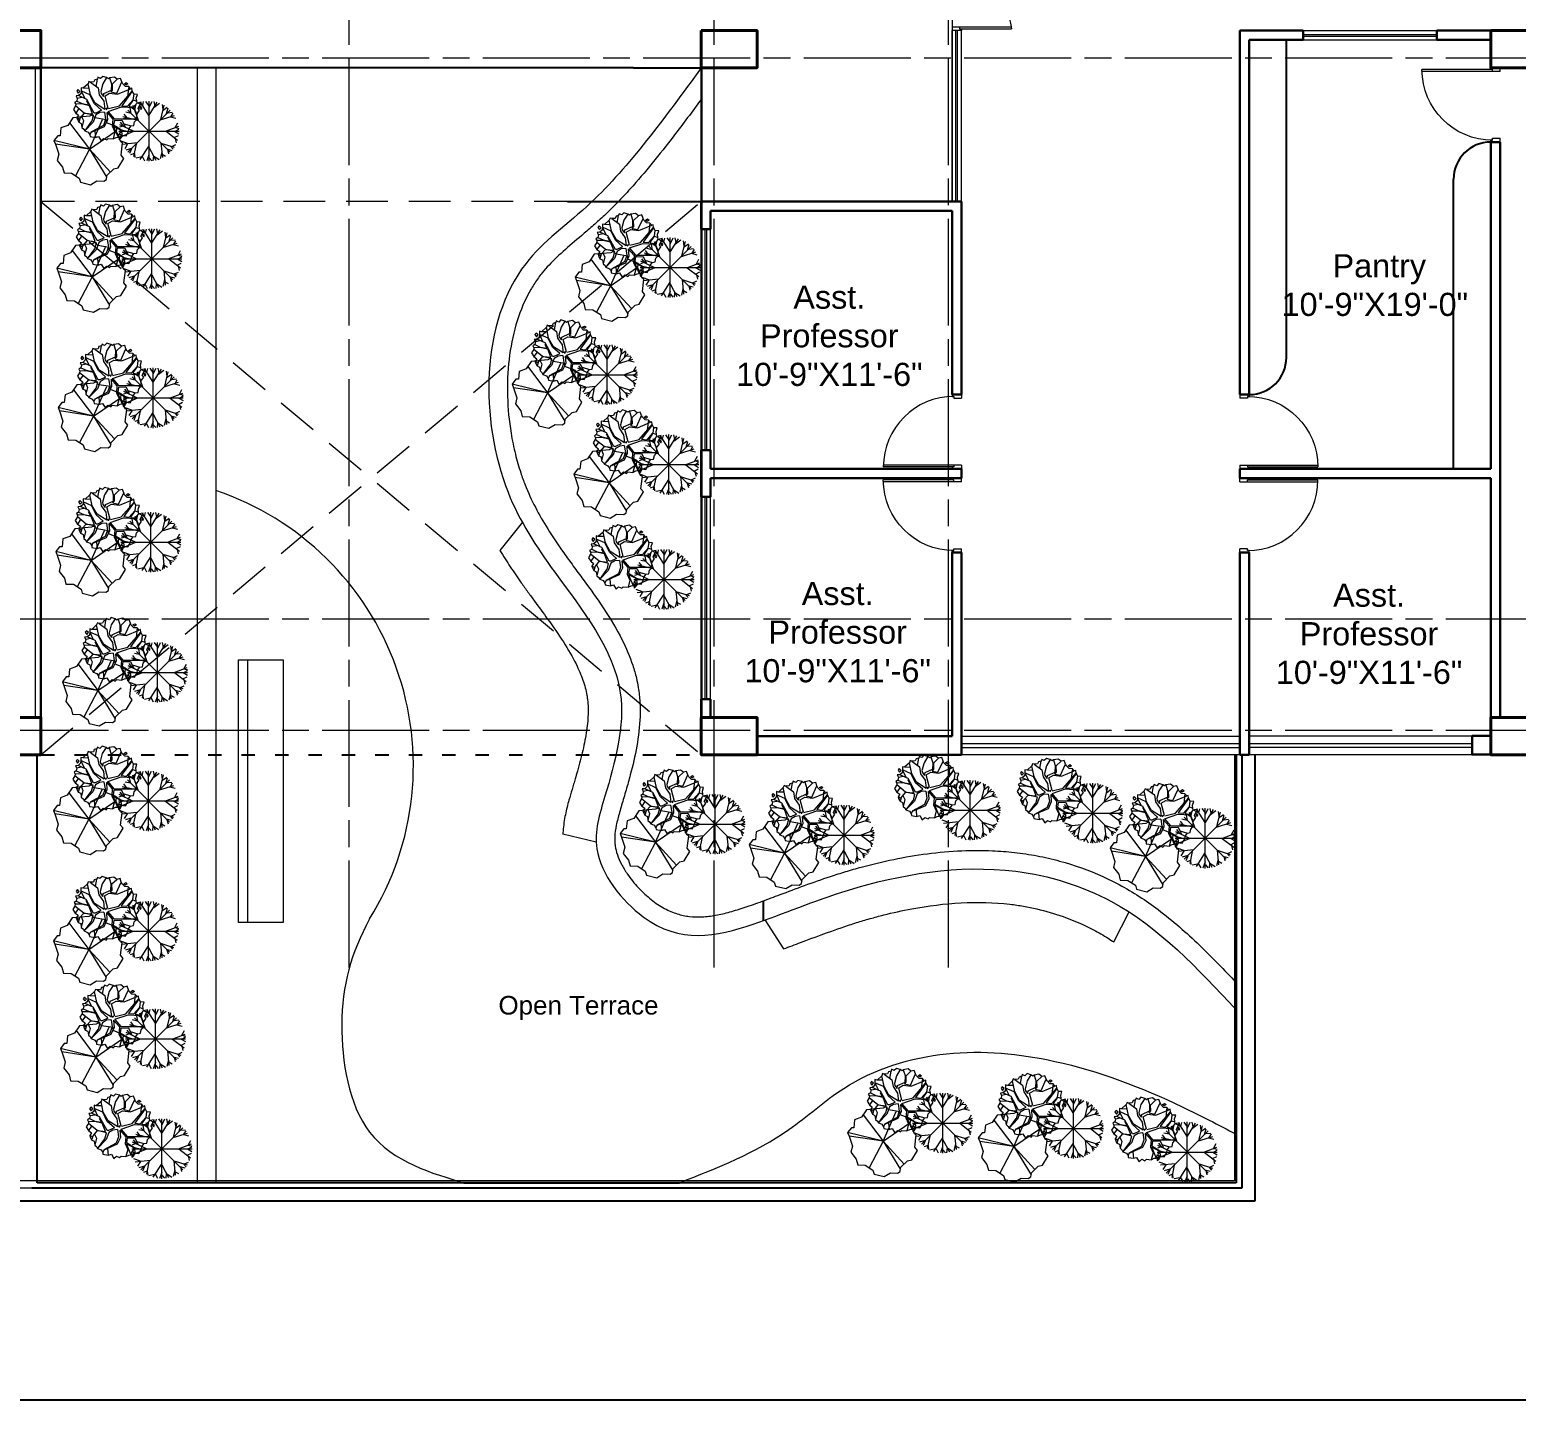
# Model space of a CAD drawing. Header units: inches. Extents: x -12 to 20935469, y -1604 to 24729220.
# Drawn here: x 20832774 to 20833575, y 24716552 to 24717290 of the extents above; entities that cross this region are included whole.
import ezdxf

# ---------------------------------------------------------------- set-up
doc = ezdxf.new("R2010")
doc.units = ezdxf.units.IN
doc.header["$LTSCALE"] = 0.03
doc.header["$MEASUREMENT"] = 0
for name, pattern in [('ACAD_ISO03W100', [30, 12, -18]), ('ACAD_ISO08W100', [36, 24, -3, 6, -3]), ('DASHED2', [0.375, 0.25, -0.125])]:
    doc.linetypes.add(name, pattern=pattern)
for name, color, linetype, lineweight in [('column', 1, 'Continuous', 40), ('Door', 7, 'Continuous', 18), ('Dot', 253, 'Continuous', 0), ('Grid Line', 252, 'Continuous', 18), ('Hatch', 253, 'Continuous', 15), ('hatch-1', 253, 'Continuous', 5), ('ILLUSTR-TREE', 74, 'Continuous', 0), ('Main Wall', 7, 'Continuous', 30), ('wind.', 150, 'Continuous', 20)]:
    doc.layers.add(name, color=color, linetype=linetype, lineweight=lineweight)
doc.layers.add('FUR', color=251, linetype='Continuous')
doc.layers.add('TEXT', color=7, linetype='Continuous')
doc.styles.add('2', font='swisscl.ttf')
doc.styles.add('ATTR', font='romans.shx', dxfattribs={"width": 0.8, "height": 0.7})

# ---------------------------------------------------------------- blocks, each defined once
blk = doc.blocks.new('fff')
at = {"layer": 'Grid Line', "color": 252, "linetype": 'ACAD_ISO08W100', "lineweight": 9, "ltscale": 80, "true_color": 0x939598}
for p, q in [((20831844.25, 24723521.1), (20831844.25, 24724698.78)), ((20832040.78, 24723521.1), (20832040.78, 24724698.78)), ((20832166.78, 24723521.11), (20832166.78, 24724698.79)), ((20833096.95, 24724010.75), (20830726.15, 24724010.75)), ((20833096.95, 24723708.72), (20830726.15, 24723708.72)), ((20833096.95, 24723648.75), (20830726.15, 24723648.75))]:
    blk.add_line(p, q, dxfattribs=at)
blk = doc.blocks.new('A$C36295410')
at = {"layer": 'Door'}
for p, q in [((1, 4), (1, 32)), ((2, 0), (2, 31.98)), ((58, 0), (58, 31.98)), ((59, 4), (59, 32)), ((1, 5), (0, 5)), ((2, 4), (1, 4)), ((58, 4), (59, 4)), ((59, 5), (60, 5)), ((2, 0), (0, 0)), ((58, 0), (60, 0))]:
    blk.add_line(p, q, dxfattribs=at)
for centre, start, end in [((-2.53, -0.34), 0.59063, 83.77826), ((62.53, -0.34), 96.22174, 179.40937)]:
    blk.add_arc(centre, 32.53, start, end, dxfattribs=at)
blk = doc.blocks.new('$D40')
at = {"layer": 'Door'}
for p, q in [((1, 4), (1, 42)), ((2, 0), (2, 41.99)), ((1, 5), (0, 5)), ((2, 0), (0, 0)), ((2, 4), (1, 4)), ((39, 4), (38, 4)), ((38, 4), (38, 0)), ((40, 0), (38, 0)), ((40, 5), (38.99, 5)), ((39, 5), (39, 4))]:
    blk.add_line(p, q, dxfattribs=at)
blk.add_arc((1, 4), 38, 0, 90, dxfattribs=at)
blk = doc.blocks.new('TREE_009')
at = {"layer": 'ILLUSTR-TREE'}
for p, q in [((-12174.2, 13910.3), (-12175.7, 13905.2)), ((-12166.7, 13906.7), (-12174.2, 13910.3)), ((-12160.5, 13912.9), (-12166.7, 13906.7)), ((-12149.3, 13909.5), (-12160.5, 13912.9)), ((-12149.3, 13909.5), (-12160.3, 13891.8)), ((-12144, 13905.9), (-12149.3, 13909.5)), ((-12140.5, 13908.8), (-12144, 13905.9)), ((-12126.8, 13911.1), (-12140.5, 13908.8)), ((-12140.5, 13908.8), (-12134.4, 13889)), ((-12118.3, 13904.7), (-12126.8, 13911.1)), ((-12108.9, 13906.7), (-12118.3, 13904.7)), ((-12105.2, 13896.8), (-12108.9, 13906.7)), ((-12232, 13875), (-12235.4, 13870.6)), ((-12235.4, 13870.6), (-12231.3, 13864.4)), ((-12226.5, 13869.7), (-12232, 13875)), ((-12231.3, 13864.4), (-12226.5, 13869.7)), ((-12223.7, 13862.7), (-12230.1, 13857.3)), ((-12222.4, 13870.7), (-12223.7, 13862.7)), ((-12222.4, 13880.3), (-12222.4, 13870.7)), ((-12216.4, 13879.1), (-12222.4, 13880.3)), ((-12197.7, 13860.1), (-12222.4, 13871.4)), ((-12222.4, 13870.7), (-12212.5, 13850.2)), ((-12202.6, 13891.8), (-12216.4, 13879.1)), ((-12199.9, 13878.4), (-12216.4, 13879.1)), ((-12200.4, 13897.9), (-12202.6, 13891.8)), ((-12196, 13860.1), (-12202.6, 13891.8)), ((-12195.5, 13896.1), (-12200.4, 13897.9)), ((-12185.9, 13897), (-12195.5, 13896.1)), ((-12195.5, 13896.1), (-12173.5, 13879.8)), ((-12183.2, 13903.2), (-12185.9, 13897)), ((-12175.7, 13905.2), (-12183.2, 13903.2)), ((-12179.5, 13884.1), (-12175.7, 13905.2)), ((-12173.5, 13879.8), (-12170.2, 13860.1)), ((-12160.3, 13891.8), (-12166.3, 13869.3)), ((-12166.3, 13869.3), (-12165.2, 13863.6)), ((-12165.2, 13863.6), (-12158.6, 13855.2)), ((-12158.6, 13855.2), (-12157.5, 13863.6)), ((-12157.5, 13863.6), (-12135.5, 13873.5)), ((-12153.7, 13856.6), (-12140.5, 13864.3)), ((-12140.5, 13864.3), (-12117.3, 13861.5)), ((-12132.7, 13872.8), (-12137.2, 13867.9)), ((-12136.6, 13867.9), (-12120.1, 13864.3)), ((-12135, 13873.5), (-12134.4, 13890.4)), ((-12133.3, 13891.1), (-12132.7, 13872.8)), ((-12132.1, 13891.3), (-12118.3, 13904.7)), ((-12120.1, 13864.3), (-12105.2, 13896.8)), ((-12117.3, 13861.5), (-12079.9, 13877)), ((-12112.4, 13827.6), (-12075, 13870.7)), ((-12102.7, 13891.7), (-12105.2, 13896.8)), ((-12075, 13870), (-12105.2, 13828.4)), ((-12095.1, 13883.8), (-12102.7, 13891.7)), ((-12097.9, 13891.8), (-12092.4, 13895.4)), ((-12093, 13888.3), (-12097.9, 13891.8)), ((-12085.4, 13883.4), (-12095.1, 13883.8)), ((-12088, 13891.8), (-12093, 13888.3)), ((-12092.4, 13895.4), (-12088, 13891.8)), ((-12085.4, 13883.4), (-12088.7, 13855.2)), ((-12079.9, 13877), (-12085.4, 13883.4)), ((-12075.9, 13878.5), (-12079.9, 13877)), ((-12075, 13870.7), (-12075.9, 13878.5)), ((-12070, 13861.5), (-12075, 13870.7)), ((-12238.9, 13827.6), (-12245.1, 13817.7)), ((-12235.6, 13841.8), (-12241.6, 13838)), ((-12241.6, 13838), (-12238.4, 13832.6)), ((-12238.4, 13832.6), (-12238.9, 13827.6)), ((-12213.6, 13807.2), (-12238.9, 13827.6)), ((-12221.3, 13833.3), (-12238.4, 13832.6)), ((-12229.6, 13819.9), (-12238.4, 13807.2)), ((-12230.1, 13857.3), (-12237.5, 13856.5)), ((-12237.5, 13856.5), (-12234, 13849.5)), ((-12234, 13849.5), (-12235.6, 13841.8)), ((-12235.6, 13841.8), (-12220.2, 13834.7)), ((-12220.8, 13852.3), (-12234, 13849.5)), ((-12206.5, 13846.7), (-12230.1, 13857.3)), ((-12198.8, 13828.4), (-12221.3, 13833.3)), ((-12220.2, 13834.7), (-12201.5, 13831.2)), ((-12185, 13807.2), (-12206.5, 13846.7)), ((-12202.1, 13833.3), (-12206.5, 13842.5)), ((-12201.5, 13831.2), (-12202.1, 13833.3)), ((-12190, 13805.1), (-12198.8, 13828.4)), ((-12184.5, 13834), (-12197.7, 13860.1)), ((-12182.3, 13835.4), (-12196, 13860.1)), ((-12164.1, 13815.7), (-12184.5, 13834)), ((-12154.2, 13817.8), (-12182.3, 13835.4)), ((-12170.2, 13860.1), (-12157, 13841.1)), ((-12157, 13841.1), (-12154.2, 13818.5)), ((-12144.3, 13820.6), (-12153.7, 13856.6)), ((-12150.4, 13819.9), (-12150.9, 13817.8)), ((-12147.6, 13820.6), (-12150.4, 13819.9)), ((-12148.7, 13818.5), (-12147.6, 13820.6)), ((-12144.3, 13811.4), (-12105.8, 13824.8)), ((-12143.8, 13819.9), (-12112.4, 13827.6)), ((-12105.8, 13824.8), (-12070.6, 13822.7)), ((-12105.2, 13828.4), (-12089.3, 13826.9)), ((-12089.3, 13826.9), (-12072.8, 13845.3)), ((-12072.8, 13845.3), (-12085.4, 13826.9)), ((-12085.4, 13826.2), (-12071.1, 13824.8)), ((-12072.2, 13845.3), (-12070, 13861.5)), ((-12072.2, 13845.3), (-12062.3, 13841.8)), ((-12071.1, 13824.8), (-12061.2, 13836.1)), ((-12070.6, 13822.7), (-12061.8, 13803)), ((-12060.1, 13860.9), (-12070, 13861.5)), ((-12063.5, 13850.3), (-12060.1, 13860.9)), ((-12062.3, 13841.8), (-12063.5, 13850.3)), ((-12061.2, 13836.1), (-12062.3, 13841.8)), ((-12049.1, 13838.8), (-12061.2, 13836.1)), ((-12058, 13820.3), (-12049.1, 13838.8)), ((-12053.9, 13815), (-12058, 13820.3)), ((-12051.8, 13826.5), (-12053.9, 13822.1)), ((-12053.9, 13822.1), (-12049.7, 13817.7)), ((-12047.7, 13822.1), (-12051.8, 13826.5)), ((-12049.7, 13817.7), (-12047.7, 13822.1)), ((-12245.1, 13817.7), (-12238.4, 13807.2)), ((-12238.4, 13807.2), (-12229.9, 13800.9)), ((-12229.9, 13800.9), (-12235.1, 13793.1)), ((-12227.4, 13788.9), (-12235.1, 13793.1)), ((-12235.1, 13793.1), (-12232.7, 13786.8)), ((-12232.7, 13786.8), (-12229.6, 13780.4)), ((-12225.7, 13793.1), (-12229.6, 13780.4)), ((-12229.6, 13780.4), (-12222.4, 13777.1)), ((-12213.6, 13807.2), (-12225.7, 13793.1)), ((-12222.4, 13777.1), (-12220.8, 13765.6)), ((-12221.3, 13797.3), (-12215.8, 13785.3)), ((-12215.8, 13785.3), (-12220.8, 13765.6)), ((-12186.7, 13800.8), (-12213.6, 13807.2)), ((-12213.1, 13807.2), (-12190, 13805.1)), ((-12212.5, 13755), (-12191.6, 13783.2)), ((-12187.8, 13781.1), (-12212.5, 13755.7)), ((-12191.1, 13783.2), (-12186.7, 13800.8)), ((-12180.1, 13801.6), (-12187.8, 13781.1)), ((-12180.6, 13807.2), (-12185, 13807.2)), ((-12164.1, 13815), (-12180.6, 13807.2)), ((-12168.5, 13808.6), (-12180.1, 13801.6)), ((-12155.3, 13810), (-12168.5, 13808.6)), ((-12152, 13789.6), (-12158.6, 13771.2)), ((-12146.5, 13787.4), (-12155.9, 13767.7)), ((-12155.3, 13810), (-12152, 13789.6)), ((-12150.9, 13817.8), (-12148.7, 13818.5)), ((-12148.2, 13809.3), (-12131.1, 13789.6)), ((-12148.2, 13808.6), (-12146.5, 13787.4)), ((-12144.3, 13810.7), (-12127.2, 13790.3)), ((-12131.1, 13789.6), (-12132.7, 13769.8)), ((-12126.7, 13786), (-12128.9, 13772.6)), ((-12127.2, 13790.3), (-12064.5, 13790.3)), ((-12126.7, 13786), (-12105.2, 13786.7)), ((-12105.2, 13786.7), (-12095.9, 13768.4)), ((-12070.4, 13771), (-12068.3, 13781.5)), ((-12068.3, 13781.5), (-12063.5, 13786.8)), ((-12064.5, 13790.3), (-12061.4, 13796.5)), ((-12063.5, 13786.8), (-12064.5, 13790.3)), ((-12061.8, 13803), (-12053.9, 13815)), ((-12061.4, 13796.5), (-12061.8, 13803)), ((-12220.8, 13765.6), (-12214.8, 13760.4)), ((-12214.8, 13760.4), (-12212.5, 13755.7)), ((-12212.5, 13755.7), (-12202.4, 13751.6)), ((-12202.4, 13751.6), (-12197.7, 13744.4)), ((-12194.9, 13750.8), (-12197.7, 13744.4)), ((-12197.7, 13744.4), (-12196.9, 13739.2)), ((-12196.9, 13739.2), (-12181.7, 13736.7)), ((-12158.6, 13771.2), (-12194.9, 13751.5)), ((-12155.9, 13767.7), (-12194.9, 13750.8)), ((-12183.4, 13755), (-12181.7, 13736.7)), ((-12181.7, 13736.7), (-12172.8, 13739.2)), ((-12172.8, 13739.2), (-12165.3, 13726.9)), ((-12165.3, 13726.9), (-12157.7, 13733.9)), ((-12157.7, 13733.9), (-12148.8, 13729.5)), ((-12148.8, 13729.5), (-12144.6, 13733.9)), ((-12144.6, 13733.9), (-12130.5, 13732.4)), ((-12132.7, 13769.8), (-12125, 13752.9)), ((-12125, 13752.9), (-12130.5, 13732.4)), ((-12130.5, 13732.4), (-12122, 13736.6)), ((-12130, 13769.8), (-12116.2, 13737.4)), ((-12129.4, 13769.1), (-12106.3, 13757.1)), ((-12128.9, 13772.6), (-12106.3, 13758.5)), ((-12122, 13736.6), (-12116.2, 13737.4)), ((-12116.2, 13737.4), (-12112.3, 13748)), ((-12108.3, 13740.7), (-12113.8, 13737.2)), ((-12113.8, 13737.2), (-12113.2, 13730.1)), ((-12113.2, 13730.1), (-12107.7, 13734.4)), ((-12112.3, 13748), (-12105.2, 13742.3)), ((-12107.7, 13734.4), (-12108.3, 13740.7)), ((-12106.3, 13758.5), (-12086, 13753.6)), ((-12106.3, 13757.1), (-12105.2, 13742.3)), ((-12105.2, 13742.3), (-12093.1, 13741)), ((-12099.7, 13776.2), (-12078.3, 13769.8)), ((-12093.1, 13741), (-12086, 13753.6)), ((-12086, 13753.6), (-12084.8, 13761.3)), ((-12084.8, 13761.3), (-12078.3, 13769.8)), ((-12078.3, 13769.8), (-12070.4, 13771))]:
    blk.add_line(p, q, dxfattribs=at)
at = {"layer": 'ILLUSTR-TREE', "style": 'ATTR', "width": 0.8, "flags": 9}
blk.add_attdef('ESTCODE', (-12147.6, 13820.6), '', height=1.05, dxfattribs=at)
blk = doc.blocks.new('TREE_018')
at = {"layer": 'ILLUSTR-TREE'}
for p, q in [((-11053.7, 14115.6), (-11060.6, 14112.1)), ((-11046.1, 14107.7), (-11053.7, 14115.6)), ((-11138.3, 14080.3), (-11140.4, 14059.2)), ((-11119.7, 14087.4), (-11138.3, 14080.3)), ((-11106, 14107.7), (-11119.7, 14087.4)), ((-11115.1, 14094.2), (-11061.1, 14022.2)), ((-11060.6, 14112.1), (-11106, 14107.7)), ((-11061.1, 14022.2), (-11025.1, 14103.2)), ((-11061.1, 14022.2), (-10987.7, 14072.4)), ((-11014.5, 14102.4), (-11046.1, 14107.7)), ((-11014.5, 14094.4), (-11014.5, 14102.4)), ((-10985.6, 14083), (-11014.5, 14094.4)), ((-10987, 14070.6), (-10985.6, 14083)), ((-11147.2, 14059.2), (-11157.5, 14046)), ((-11061.1, 14022.2), (-11157.5, 14046)), ((-11157.5, 14046), (-11153.4, 14036.3)), ((-11061.1, 14022.2), (-11153.4, 14036.3)), ((-11153.4, 14036.3), (-11144.5, 14008.9)), ((-11140.4, 14059.2), (-11147.2, 14059.2)), ((-10975.3, 14042.4), (-10987, 14070.6)), ((-10970.5, 14039.8), (-10975.3, 14042.4)), ((-10974.6, 14006.3), (-10970.5, 14039.8)), ((-11144.5, 14008.9), (-11148.6, 13992.2)), ((-11148.6, 13992.2), (-11134.2, 13973.7)), ((-11061.1, 14022.2), (-11099.1, 13950.3)), ((-11061.1, 14022.2), (-11003.8, 13960)), ((-11061.1, 14022.2), (-11013.8, 13945.4)), ((-10982.9, 13971.9), (-10967.7, 13997.5)), ((-10967.7, 13997.5), (-10974.6, 14006.3)), ((-11134.2, 13973.7), (-11130, 13957.8)), ((-11130, 13957.8), (-11109.4, 13956.9)), ((-11109.4, 13956.9), (-11088.8, 13943.7)), ((-11014.5, 13940.2), (-11013.1, 13950.7)), ((-11013.1, 13950.7), (-10994.6, 13969.2)), ((-10994.6, 13969.2), (-10982.9, 13971.9)), ((-11088.8, 13943.7), (-11085.3, 13933.1)), ((-11085.3, 13933.1), (-11057.8, 13926)), ((-11057.8, 13926), (-11040.6, 13936.6)), ((-11040.6, 13936.6), (-11021.4, 13935.7)), ((-11021.4, 13935.7), (-11014.5, 13940.2))]:
    blk.add_line(p, q, dxfattribs=at)
at = {"layer": 'ILLUSTR-TREE', "style": 'ATTR', "width": 0.8, "flags": 9}
blk.add_attdef('ESTCODE', (-11061.1, 14022.2), '', height=1.05, dxfattribs=at)
blk = doc.blocks.new('TREE_007')
at = {"layer": 'ILLUSTR-TREE'}
for p, q in [((-12481.3, 14091.7), (-12477.4, 14109.3)), ((-12456, 14102.3), (-12471.4, 14111.4)), ((-12438.9, 14074.7), (-12463.7, 14114.2)), ((-12457.6, 14104.4), (-12454.9, 14116.4)), ((-12438.3, 14103.7), (-12447.7, 14117.1)), ((-12438.6, 13937.8), (-12438.6, 14117.8)), ((-12438.3, 14100.1), (-12429.5, 14117.1)), ((-12438.3, 14075.5), (-12414.1, 14114.2)), ((-12420.7, 14103), (-12423.5, 14117.1)), ((-12422.9, 14099.4), (-12407, 14111.4)), ((-12396.5, 14092.4), (-12398.7, 14107.9)), ((-12504.9, 14067.7), (-12521.4, 14062.8)), ((-12470.8, 14059.9), (-12517, 14070.5)), ((-12503.3, 14067), (-12512.6, 14079)), ((-12492.3, 14081.1), (-12508.2, 14084.6)), ((-12375.6, 14090.8), (-12501.6, 13964.8)), ((-12501.6, 14090.8), (-12375.6, 13964.8)), ((-12491.7, 14081.1), (-12495, 14097.3)), ((-12480.7, 14091), (-12492.8, 14099.4)), ((-12469.7, 14059.9), (-12485.7, 14105.1)), ((-12405.3, 14061.3), (-12362.4, 14074.7)), ((-12403.7, 14062.8), (-12393.2, 14105.8)), ((-12396.5, 14090.3), (-12383.9, 14099.4)), ((-12386.6, 14080.4), (-12381.7, 14097.3)), ((-12382.8, 14083.2), (-12369, 14084.6)), ((-12374.5, 14070.5), (-12358.6, 14066.3)), ((-12372.9, 14071.2), (-12366.3, 14081.8)), ((-12528.6, 14027.8), (-12348.6, 14027.8)), ((-12516.5, 14027.5), (-12528, 14021.1)), ((-12516.5, 14043), (-12527.5, 14039.5)), ((-12518.1, 14026.8), (-12527.5, 14033.8)), ((-12485.1, 14026.8), (-12526.9, 14009.2)), ((-12485.1, 14027.5), (-12526.4, 14047.2)), ((-12513.7, 14041.6), (-12523.6, 14054.3)), ((-12389.4, 14027.5), (-12349.8, 14042.3)), ((-12387.7, 14027.5), (-12353.1, 14000.7)), ((-12361.9, 14027.5), (-12349.2, 14019.7)), ((-12360.2, 14038.8), (-12352.5, 14052.9)), ((-12360.2, 14027.5), (-12349.2, 14033.8)), ((-12358.6, 14038.8), (-12349.2, 14036)), ((-12515.9, 14014.1), (-12526.9, 14017.6)), ((-12520.3, 14012), (-12525.3, 14005.6)), ((-12502.7, 13990.8), (-12522.5, 13997.9)), ((-12473.6, 13992.9), (-12518.7, 13988)), ((-12502.7, 13989.4), (-12511.5, 13975.3)), ((-12491.2, 13976), (-12507.7, 13971.1)), ((-12491.2, 13974.6), (-12496.7, 13960.5)), ((-12477.4, 13988.7), (-12485.1, 13952)), ((-12439.4, 13983.8), (-12465.9, 13942.9)), ((-12438.9, 13979.5), (-12418.5, 13941.4)), ((-12403.1, 13992.2), (-12363.5, 13979.5)), ((-12403.1, 13992.2), (-12398.7, 13948.5)), ((-12385.5, 13974.6), (-12370.1, 13970.4)), ((-12374, 13983.1), (-12366.3, 13973.9)), ((-12370.7, 13982.3), (-12358.6, 13988)), ((-12363, 14008.4), (-12350.3, 14014.8)), ((-12360.2, 14006.3), (-12356.9, 13992.9)), ((-12482.9, 13961.2), (-12493.9, 13957)), ((-12482.4, 13961.2), (-12481.3, 13949.2)), ((-12460.4, 13950.6), (-12477.4, 13947.1)), ((-12459.3, 13952.7), (-12452.1, 13939.3)), ((-12438.9, 13957), (-12445.5, 13938.6)), ((-12438.3, 13947.8), (-12430.6, 13939.3)), ((-12425.7, 13953.4), (-12426.8, 13939.3)), ((-12424.6, 13953.4), (-12408.6, 13942.9)), ((-12400.4, 13964), (-12405.3, 13945)), ((-12399.3, 13959.1), (-12389.4, 13953.4)), ((-12383.3, 13972.5), (-12380, 13959.8))]:
    blk.add_line(p, q, dxfattribs=at)
at = {"layer": 'ILLUSTR-TREE', "style": 'ATTR', "width": 0.8, "flags": 9}
blk.add_attdef('ESTCODE', (-12438.6, 14027.8), '', height=1.05, dxfattribs=at)

msp = doc.modelspace()

# ---------------------------------------------------------------- linework, layer by layer
for p, q in [((20833450.89, 24717113.69), (20833450.89, 24717284.69)), ((20832918.02, 24717269.69), (20832780.39, 24717269.69)), ((20832918.02, 24717269.69), (20832780.39, 24717269.69)), ((20832780.39, 24717269.69), (20832780.39, 24717033.86)), ((20832780.39, 24716899.69), (20832780.39, 24717269.69)), ((20833099.32, 24717269.71), (20832918.02, 24717269.71)), ((20833099.32, 24717269.71), (20833135.92, 24717269.73)), ((20833560.89, 24717229.69), (20833560.89, 24717229.69)), ((20833540.89, 24717053.69), (20833540.89, 24717209.69)), ((20833063.92, 24717197.69), (20833135.89, 24717197.69)), ((20833135.89, 24717182.69), (20833140.92, 24717182.69)), ((20833430.89, 24717093.69), (20833430.89, 24717093.69)), ((20833135.89, 24716929.69), (20833140.92, 24716929.69)), ((20833135.89, 24716919.69), (20833140.92, 24716919.69)), ((20832778.39, 24716669.22), (20832778.39, 24716899.69)), ((20833423.86, 24716899.69), (20833423.86, 24716669.22)), ((20833426.86, 24716899.69), (20833426.86, 24716666.22)), ((20833433.86, 24716899.69), (20833433.86, 24716659.22)), ((20833433.86, 24716899.69), (20833433.86, 24716659.22)), ((20833169.45, 24716810.46), (20833169.45, 24716821.09)), ((20833426.86, 24716666.22), (20832775.39, 24716666.22)), ((20833423.86, 24716669.22), (20832778.39, 24716669.22)), ((20833008.13, 24716669.22), (20833124.12, 24716669.22)), ((20833433.86, 24716659.22), (20832750.39, 24716659.22)), ((20833433.86, 24716659.22), (20832750.39, 24716659.22))]:
    msp.add_line(p, q)
at = {"lineweight": 9}
for p, q in [((20832864.48, 24717269.69), (20832864.48, 24716669.22)), ((20832874.48, 24717269.69), (20832874.48, 24716669.22)), ((20833039.61, 24717024.96), (20833027.5, 24717009.73)), ((20832891.7, 24716809.3), (20832891.7, 24716950.92)), ((20833079.29, 24716852.67), (20833061.33, 24716856.87)), ((20833357.99, 24716798.89), (20833366.2, 24716815.03)), ((20833170.13, 24716810.74), (20833180.17, 24716795.19))]:
    msp.add_line(p, q, dxfattribs=at)
at = {"linetype": 'ACAD_ISO03W100', "ltscale": 20}
msp.add_line((20832780.39, 24716899.69), (20833135.89, 24716899.69), dxfattribs=at)
at = {"lineweight": 9}
msp.add_lwpolyline([(20832886.7, 24716950.92), (20832910.7, 24716950.92), (20832910.7, 24716809.3), (20832886.7, 24716809.3)], close=True, dxfattribs=at)
for centre, start, end in [((20833560.89, 24717209.69), 90, 180), ((20833430.89, 24717113.69), 270, 0)]:
    msp.add_arc(centre, 20, start, end)
msp.add_arc((20832824.43, 24716893.84), 156.45, 328.1554, 71.33964, dxfattribs=at)
for points, knots in [([(20833135.89, 24717269.69), (20833116.32, 24717242.93), (20833084.26, 24717199.09), (20833017.58, 24717153.76), (20833016.03, 24717058.78), (20833060.25, 24716991.78), (20833101.96, 24716940.64), (20833086.66, 24716885.54), (20833073.92, 24716844.71), (20833113.98, 24716795.32), (20833158.88, 24716804.95), (20833221.04, 24716831.53), (20833293.24, 24716844.06), (20833370.07, 24716820.11), (20833403.23, 24716784.51), (20833423.86, 24716762.37)], [0, 0, 0, 0, 75.891033, 124.319994, 247.72063, 297.545911, 371.518985, 427.850137, 457.287964, 500.98856, 579.149679, 641.264129, 732.991685, 786.998884, 875.950909, 875.950909, 875.950909, 875.950909]), ([(20833135.92, 24717252.82), (20833131, 24717246.13), (20833126.06, 24717239.48), (20833113.38, 24717222.97), (20833105.6, 24717213.34), (20833095.33, 24717201.94), (20833092.99, 24717199.43), (20833088.59, 24717194.91), (20833086.54, 24717192.87), (20833083.49, 24717189.96), (20833082.51, 24717189.04), (20833080.55, 24717187.25), (20833079.57, 24717186.37), (20833076.66, 24717183.79), (20833074.75, 24717182.14), (20833069.31, 24717177.49), (20833065.89, 24717174.63), (20833059.53, 24717169.02), (20833056.59, 24717166.27), (20833052.64, 24717162.08), (20833051.41, 24717160.69), (20833049.53, 24717158.38), (20833048.84, 24717157.49), (20833047.5, 24717155.66), (20833046.85, 24717154.72), (20833044.96, 24717151.83), (20833043.78, 24717149.81), (20833040.01, 24717142.64), (20833037.82, 24717137.09), (20833034.39, 24717125.28), (20833033.16, 24717119.03), (20833031.65, 24717106.14), (20833031.37, 24717099.51), (20833031.74, 24717086.19), (20833032.39, 24717079.5), (20833034.1, 24717069.09), (20833034.88, 24717065.28), (20833036.65, 24717058.14), (20833037.62, 24717054.79), (20833039.42, 24717049.35), (20833040.2, 24717047.21), (20833042.66, 24717040.93), (20833044.52, 24717036.91), (20833048.6, 24717029.03), (20833050.82, 24717025.17), (20833055.89, 24717017.06), (20833058.77, 24717012.81), (20833063.48, 24717006.15), (20833065.19, 24717003.77), (20833068.71, 24716998.96), (20833070.51, 24716996.53), (20833076.04, 24716988.98), (20833079.81, 24716983.75), (20833086.97, 24716972.94), (20833090.36, 24716967.35), (20833095.5, 24716957.11), (20833097.44, 24716952.58), (20833099.75, 24716945.61), (20833100.42, 24716943.3), (20833101.37, 24716939.27), (20833101.71, 24716937.58), (20833102.2, 24716934.57), (20833102.37, 24716933.27), (20833102.65, 24716930.67), (20833102.76, 24716929.37), (20833102.98, 24716925.48), (20833103, 24716922.9), (20833102.72, 24716914.94), (20833102.08, 24716909.61), (20833100.22, 24716899.11), (20833099.02, 24716893.95), (20833096.95, 24716886.12), (20833096.18, 24716883.38), (20833095, 24716879.31), (20833094.6, 24716877.95), (20833093.79, 24716875.23), (20833093.39, 24716873.88), (20833092.6, 24716871.24), (20833092.22, 24716869.95), (20833091.17, 24716866.26), (20833090.57, 24716863.94), (20833089.68, 24716859.57), (20833089.4, 24716857.52), (20833089.25, 24716854.69), (20833089.25, 24716853.82), (20833089.33, 24716852.15), (20833089.4, 24716851.35), (20833089.74, 24716849.07), (20833090.13, 24716847.49), (20833091.27, 24716844.2), (20833092, 24716842.5), (20833093.78, 24716839.07), (20833094.82, 24716837.34), (20833097.77, 24716833.01), (20833099.85, 24716830.44), (20833104.29, 24716825.72), (20833106.64, 24716823.56), (20833110.18, 24716820.74), (20833111.39, 24716819.86), (20833113.76, 24716818.28), (20833114.93, 24716817.58), (20833118.4, 24716815.69), (20833120.65, 24716814.74), (20833125.11, 24716813.34), (20833127.31, 24716812.88), (20833131.78, 24716812.37), (20833134.05, 24716812.31), (20833138.72, 24716812.54), (20833141.13, 24716812.84), (20833146.09, 24716813.74), (20833148.66, 24716814.34), (20833153.93, 24716815.8), (20833156.64, 24716816.64), (20833160.95, 24716818.08), (20833162.48, 24716818.6), (20833165.57, 24716819.69), (20833167.13, 24716820.24), (20833171.86, 24716821.96), (20833175.07, 24716823.16), (20833186.89, 24716827.6), (20833195.9, 24716831.02), (20833208.19, 24716835.09), (20833210.9, 24716835.95), (20833216.4, 24716837.62), (20833219.2, 24716838.43), (20833227.7, 24716840.74), (20833233.52, 24716842.15), (20833251.33, 24716845.8), (20833263.67, 24716847.48), (20833281.65, 24716848.26), (20833287.15, 24716848.27), (20833296.58, 24716847.86), (20833300.51, 24716847.56), (20833308.54, 24716846.66), (20833312.63, 24716846.04), (20833320.76, 24716844.49), (20833324.79, 24716843.56), (20833336.74, 24716840.31), (20833344.52, 24716837.53), (20833355.02, 24716832.78), (20833358, 24716831.32), (20833364.61, 24716827.78), (20833368.2, 24716825.65), (20833375.16, 24716821.15), (20833378.54, 24716818.78), (20833389.71, 24716810.38), (20833397.08, 24716803.9), (20833410.94, 24716790.61), (20833417.46, 24716783.82), (20833423.86, 24716777.02)], [10.368727, 10.368727, 10.368727, 10.368727, 29.358269, 29.358269, 58.716538, 58.716538, 67.310175, 67.310175, 74.734432, 74.734432, 78.265395, 78.265395, 81.796359, 81.796359, 88.858286, 88.858286, 102.308176, 102.308176, 115.758067, 115.758067, 122.383944, 122.383944, 126.480238, 126.480238, 130.576532, 130.576532, 138.769119, 138.769119, 158.54932, 158.54932, 178.32952, 178.32952, 198.109721, 198.109721, 217.889922, 217.889922, 229.530459, 229.530459, 240.194525, 240.194525, 247.339527, 247.339527, 261.629533, 261.629533, 275.919538, 275.919538, 291.909953, 291.909953, 300.681127, 300.681127, 309.452301, 309.452301, 327.512812, 327.512812, 345.573323, 345.573323, 359.101386, 359.101386, 365.632441, 365.632441, 370.283663, 370.283663, 373.785157, 373.785157, 377.28665, 377.28665, 384.289638, 384.289638, 398.944414, 398.944414, 413.59919, 413.59919, 421.628616, 421.628616, 425.715041, 425.715041, 429.834715, 429.834715, 433.954388, 433.954388, 441.954237, 441.954237, 449.954086, 449.954086, 453.703009, 453.703009, 457.275724, 457.275724, 464.057045, 464.057045, 470.838367, 470.838367, 477.619688, 477.619688, 488.14085, 488.14085, 498.662012, 498.662012, 504.233316, 504.233316, 509.80462, 509.80462, 521.092662, 521.092662, 532.380703, 532.380703, 543.668745, 543.668745, 554.956786, 554.956786, 566.244827, 566.244827, 577.532869, 577.532869, 583.663299, 583.663299, 589.793729, 589.793729, 602.05459, 602.05459, 634.040824, 634.040824, 642.873949, 642.873949, 651.707073, 651.707073, 669.373322, 669.373322, 704.70582, 704.70582, 720.137626, 720.137626, 731.120155, 731.120155, 742.625512, 742.625512, 754.130868, 754.130868, 777.141581, 777.141581, 786.43109, 786.43109, 798.221524, 798.221524, 810.011958, 810.011958, 838.230583, 838.230583, 865.488921, 865.488921, 865.488921, 865.488921]), ([(20833027.5, 24717009.73), (20833029.3, 24717006.73), (20833031.16, 24717003.8), (20833035, 24716998), (20833036.97, 24716995.14), (20833040.15, 24716990.65), (20833041.34, 24716988.99), (20833043.73, 24716985.69), (20833044.93, 24716984.05), (20833048.5, 24716979.18), (20833050.86, 24716975.98), (20833056.16, 24716968.62), (20833059.04, 24716964.5), (20833064.22, 24716956.41), (20833066.53, 24716952.44), (20833069.91, 24716945.65), (20833071.14, 24716942.77), (20833073.09, 24716937.17), (20833073.82, 24716934.45), (20833074.41, 24716931.05), (20833074.51, 24716930.33), (20833074.7, 24716928.84), (20833074.77, 24716928.08), (20833074.94, 24716925.77), (20833074.98, 24716924.17), (20833074.91, 24716919.44), (20833074.63, 24716916.17), (20833073.65, 24716909.32), (20833072.96, 24716905.76), (20833071.26, 24716898.42), (20833070.26, 24716894.65), (20833068.79, 24716889.46), (20833068.4, 24716888.1), (20833067.72, 24716885.8), (20833067.45, 24716884.87), (20833066.88, 24716882.98), (20833066.6, 24716882.02), (20833065.75, 24716879.19), (20833065.18, 24716877.27), (20833063.93, 24716872.78), (20833063.26, 24716870.18), (20833062.14, 24716864.66), (20833061.68, 24716861.74), (20833061.39, 24716858.06), (20833061.36, 24716857.47), (20833061.33, 24716856.87)], [272.437846, 272.437846, 272.437846, 272.437846, 282.117893, 282.117893, 291.939706, 291.939706, 297.748218, 297.748218, 303.556731, 303.556731, 315.173756, 315.173756, 330.601296, 330.601296, 346.028835, 346.028835, 357.828073, 357.828073, 369.62731, 369.62731, 372.889372, 372.889372, 376.151434, 376.151434, 382.675557, 382.675557, 394.838185, 394.838185, 407.000812, 407.000812, 419.163439, 419.163439, 423.464634, 423.464634, 426.379797, 426.379797, 429.370481, 429.370481, 434.986782, 434.986782, 441.866899, 441.866899, 448.747016, 448.747016, 450.044709, 450.044709, 450.044709, 450.044709]), ([(20833180.17, 24716795.19), (20833183.23, 24716796.32), (20833186.29, 24716797.46), (20833196.74, 24716801.39), (20833204.15, 24716804.18), (20833214.31, 24716807.63), (20833216.9, 24716808.48), (20833221.89, 24716810.04), (20833224.29, 24716810.76), (20833229.15, 24716812.13), (20833231.61, 24716812.79), (20833239.04, 24716814.67), (20833244.09, 24716815.79), (20833257.97, 24716818.37), (20833266.9, 24716819.51), (20833284.66, 24716820.43), (20833293.49, 24716820.22), (20833304.52, 24716818.92), (20833306.95, 24716818.56), (20833311.79, 24716817.72), (20833314.19, 24716817.23), (20833321.36, 24716815.57), (20833326.06, 24716814.2), (20833334.3, 24716811.29), (20833337.88, 24716809.83), (20833343.3, 24716807.33), (20833345.21, 24716806.39), (20833348.42, 24716804.7), (20833349.73, 24716803.97), (20833352.34, 24716802.46), (20833353.63, 24716801.68), (20833355.95, 24716800.23), (20833356.97, 24716799.57), (20833357.99, 24716798.89)], [592.149418, 592.149418, 592.149418, 592.149418, 603.502584, 603.502584, 630.908137, 630.908137, 640.212851, 640.212851, 648.638129, 648.638129, 657.063407, 657.063407, 673.913963, 673.913963, 702.954715, 702.954715, 731.995467, 731.995467, 740.256391, 740.256391, 748.517315, 748.517315, 765.039163, 765.039163, 778.262367, 778.262367, 785.638159, 785.638159, 790.866791, 790.866791, 796.095423, 796.095423, 800.281205, 800.281205, 800.281205, 800.281205]), ([(20832957.32, 24716811.29), (20832947.16, 24716792.67), (20832938.12, 24716759.59), (20832950.1, 24716685.87), (20832991.36, 24716674.12), (20833008.13, 24716669.22)], [0, 0, 0, 0, 62.984287, 121.733713, 186.051714, 186.051714, 186.051714, 186.051714]), ([(20833124.12, 24716669.22), (20833144.68, 24716677.28), (20833176.85, 24716689.89), (20833216.65, 24716726.8), (20833267.86, 24716742.6), (20833331.64, 24716736.39), (20833383.12, 24716716.7), (20833414.23, 24716700.4), (20833423.86, 24716695.35)], [0, 0, 0, 0, 65.489206, 102.448805, 160.875111, 219.311309, 292.056223, 324.694627, 324.694627, 324.694627, 324.694627])]:
    msp.add_open_spline(points, degree=3, knots=knots, dxfattribs=at)
at = {"layer": 'column', "lineweight": 40, "ltscale": 20}
for points in [[(20832750.39, 24717289.69), (20832750.39, 24717269.69), (20832780.39, 24717269.69), (20832780.39, 24717289.69)], [(20833135.89, 24717289.69), (20833135.89, 24717269.69), (20833165.89, 24717269.69), (20833165.89, 24717289.69)], [(20833560.89, 24717289.69), (20833560.89, 24717269.69), (20833590.89, 24717269.69), (20833590.89, 24717289.69)], [(20832750.39, 24716919.69), (20832750.39, 24716899.69), (20832780.39, 24716899.69), (20832780.39, 24716919.69)], [(20833135.89, 24716919.69), (20833135.89, 24716899.69), (20833165.89, 24716899.69), (20833165.89, 24716919.69)], [(20833560.89, 24716919.69), (20833560.89, 24716899.69), (20833590.89, 24716899.69), (20833590.89, 24716919.69)]]:
    msp.add_lwpolyline(points, close=True, dxfattribs=at)
at = {"layer": 'Defpoints'}
msp.add_lwpolyline([(20831795.87, 24718010.59), (20834234.73, 24718010.59), (20834234.73, 24716552.06), (20831795.87, 24716552.06)], close=True, dxfattribs=at)
at = {"layer": 'Dot', "color": 0, "linetype": 'DASHED2', "lineweight": 20, "ltscale": 3000}
for p, q in [((20832780.39, 24716899.69), (20833135.89, 24717197.69)), ((20832780.39, 24717197.69), (20833135.89, 24716899.69)), ((20833135.92, 24717197.69), (20832780.39, 24717197.69))]:
    msp.add_line(p, q, dxfattribs=at)
at = {"layer": 'Hatch'}
msp.add_line((20833270.89, 24717408.69), (20833270.89, 24717197.69), dxfattribs=at)
at = {"layer": 'hatch-1'}
for p, q in [((20833099.86, 24717269.22), (20833099.86, 24717269.71)), ((20832780.39, 24717137.22), (20832780.39, 24717137.22)), ((20833039.86, 24717014.6), (20833039.86, 24717014.6)), ((20833423.86, 24716669.22), (20832778.39, 24716669.22))]:
    msp.add_line(p, q, dxfattribs=at)
at = {"layer": 'Main Wall', "lineweight": 30}
for p, q in [((20833425.89, 24717289.69), (20833459.89, 24717289.69)), ((20833425.89, 24717093.69), (20833425.89, 24717289.69)), ((20833459.89, 24717284.69), (20833459.89, 24717289.69)), ((20833531.89, 24717284.69), (20833531.89, 24717289.69)), ((20833531.89, 24717289.69), (20833560.89, 24717289.69)), ((20833430.89, 24717284.69), (20833459.89, 24717284.69)), ((20833430.89, 24717093.69), (20833430.89, 24717284.69)), ((20833531.89, 24717284.69), (20833560.89, 24717284.69)), ((20833560.89, 24717053.69), (20833560.89, 24717229.69)), ((20833565.89, 24717229.69), (20833560.89, 24717229.69)), ((20833565.89, 24716919.69), (20833565.89, 24717229.69)), ((20833270.89, 24717197.69), (20833135.89, 24717197.69)), ((20833135.89, 24717197.69), (20833135.89, 24717182.69)), ((20833135.92, 24717197.69), (20833275.89, 24717197.69)), ((20833140.92, 24717182.69), (20833140.92, 24717192.69)), ((20833140.92, 24717192.69), (20833270.89, 24717192.69)), ((20833270.89, 24717093.69), (20833270.89, 24717192.69)), ((20833275.89, 24717093.69), (20833275.89, 24717197.69)), ((20833135.89, 24717182.69), (20833140.92, 24717182.69)), ((20833270.89, 24717093.69), (20833275.89, 24717093.69)), ((20833425.89, 24717093.69), (20833430.89, 24717093.69)), ((20833140.92, 24717053.69), (20833275.89, 24717053.69)), ((20833140.92, 24717048.69), (20833275.89, 24717048.69)), ((20833275.89, 24717053.69), (20833275.89, 24717048.69)), ((20833425.89, 24717053.69), (20833560.89, 24717053.69)), ((20833425.89, 24717053.69), (20833425.89, 24717048.69)), ((20833425.89, 24717048.69), (20833560.89, 24717048.69)), ((20833560.89, 24716919.69), (20833560.89, 24717048.69)), ((20833270.89, 24717008.69), (20833275.89, 24717008.69)), ((20833270.89, 24717008.69), (20833270.89, 24716909.69)), ((20833275.89, 24717008.69), (20833275.89, 24716899.69)), ((20833425.89, 24717008.69), (20833430.89, 24717008.69)), ((20833425.89, 24717008.69), (20833425.89, 24716899.69)), ((20833430.89, 24717008.69), (20833430.89, 24716899.69)), ((20833165.89, 24716909.69), (20833270.89, 24716909.69)), ((20833275.89, 24716899.69), (20833165.89, 24716899.69)), ((20833430.89, 24716899.69), (20833425.89, 24716899.69))]:
    msp.add_line(p, q, dxfattribs=at)
at = {"layer": 'Main Wall'}
for p, q in [((20832780.39, 24716919.69), (20832780.39, 24717269.69)), ((20833135.92, 24716919.69), (20833135.92, 24717269.69)), ((20833135.92, 24717118.71), (20833135.92, 24717209.69)), ((20833135.92, 24717091.7), (20833135.92, 24717142.71))]:
    msp.add_line(p, q, dxfattribs=at)
at = {"layer": 'Main Wall', "lineweight": 30}
for points in [[(20833140.92, 24717053.69), (20833140.92, 24717063.69), (20833135.89, 24717063.69), (20833135.89, 24717038.69), (20833140.92, 24717038.69), (20833140.92, 24717048.69)], [(20833560.87, 24716899.84), (20833550.87, 24716899.84), (20833550.87, 24716909.84), (20833560.87, 24716909.84)]]:
    msp.add_lwpolyline(points, dxfattribs=at)
msp.add_lwpolyline([(20833140.92, 24716929.69), (20833135.89, 24716929.69), (20833135.89, 24716919.69), (20833140.92, 24716919.69)], close=True, dxfattribs=at)
at = {"layer": 'wind.', "lineweight": 5}
for p, q in [((20833270.89, 24717197.69), (20833270.89, 24717289.69)), ((20833275.89, 24717289.69), (20833270.89, 24717289.69)), ((20833272.89, 24717197.69), (20833272.89, 24717289.69)), ((20833273.89, 24717197.69), (20833273.89, 24717289.69)), ((20833275.89, 24717197.69), (20833275.89, 24717289.69)), ((20833459.89, 24717289.69), (20833531.89, 24717289.69)), ((20833459.89, 24717287.69), (20833531.89, 24717287.69)), ((20833459.89, 24717286.69), (20833531.89, 24717286.69)), ((20833459.89, 24717284.69), (20833531.89, 24717284.69)), ((20833135.92, 24717063.69), (20833135.92, 24717182.69)), ((20833137.92, 24717063.69), (20833137.92, 24717182.69)), ((20833138.92, 24717063.69), (20833138.92, 24717182.69)), ((20833140.92, 24717063.69), (20833140.92, 24717182.69)), ((20833135.92, 24716929.69), (20833135.92, 24717038.69)), ((20833137.92, 24716929.69), (20833137.92, 24717038.69)), ((20833138.92, 24716929.69), (20833138.92, 24717038.69)), ((20833140.92, 24716929.69), (20833140.92, 24717038.69)), ((20833430.89, 24716909.84), (20833550.87, 24716909.84)), ((20833275.89, 24716909.69), (20833425.89, 24716909.69)), ((20833275.89, 24716905.69), (20833425.89, 24716905.69)), ((20833275.89, 24716903.69), (20833425.89, 24716903.69)), ((20833430.89, 24716905.84), (20833550.87, 24716905.84)), ((20833430.89, 24716903.84), (20833550.87, 24716903.84)), ((20833425.89, 24716899.69), (20833275.89, 24716899.69)), ((20833430.89, 24716899.84), (20833550.87, 24716899.84))]:
    msp.add_line(p, q, dxfattribs=at)
at = {"layer": 'wind.'}
for p, q in [((20832777.39, 24716919.69), (20832777.39, 24717269.69)), ((20832780.39, 24716919.69), (20832780.39, 24717269.69)), ((20833422.86, 24716899.69), (20833422.86, 24716670.22)), ((20833426.86, 24716899.69), (20833426.86, 24716666.22)), ((20833422.86, 24716670.22), (20832761.39, 24716670.22)), ((20833426.86, 24716666.22), (20832757.39, 24716666.22))]:
    msp.add_line(p, q, dxfattribs=at)

# ---------------------------------------------------------------- block references
msp.add_blockref('fff', (1102.11, -6735.9))
at = {"layer": 'FUR', "xscale": -1, "rotation": 270}
msp.add_blockref('A$C36295410', (20833270.89, 24717289.69), dxfattribs=at)
at = {"layer": 'ILLUSTR-TREE'}
for name, p, xscale, yscale, zscale in [('TREE_009', (20835081.2, 24714670.68), 0.1864712034882235, 0.1864712034882235, 0.1864712034882235), ('TREE_007', (20835075.48, 24714712.84), 0.1798363259808176, 0.1798363259808176, 0.1798363259808176), ('TREE_018', (20834995.63, 24714450.51), 0.1979188656470376, 0.1979188656470376, 0.1979188656470376), ('TREE_009', (20835082.71, 24714601.95), 0.1864712034882235, 0.1864712034882235, 0.1864712034882235), ('TREE_009', (20835361.8, 24714597.21), 0.1864712034882235, 0.1864712034882235, 0.1864712034882235), ('TREE_007', (20835076.99, 24714644.11), 0.1798363259808176, 0.1798363259808176, 0.1798363259808176), ('TREE_018', (20834997.15, 24714381.78), 0.1979188656470376, 0.1979188656470376, 0.1979188656470376), ('TREE_007', (20835356.08, 24714639.37), 0.1798363259808176, 0.1798363259808176, 0.1798363259808176), ('TREE_018', (20835276.24, 24714377.04), 0.1979188656470376, 0.1979188656470376, 0.1979188656470376), ('TREE_009', (20835327.91, 24714539.5), 0.1864712034882235, 0.1864712034882235, 0.1864712034882235), ('TREE_009', (20835083.42, 24714527), 0.1864712034882235, 0.1864712034882235, 0.1864712034882235), ('TREE_007', (20835322.19, 24714581.65), 0.1798363259808176, 0.1798363259808176, 0.1798363259808176), ('TREE_018', (20835242.34, 24714319.32), 0.1979188656470376, 0.1979188656470376, 0.1979188656470376), ('TREE_007', (20835077.7, 24714569.16), 0.1798363259808176, 0.1798363259808176, 0.1798363259808176), ('TREE_018', (20834997.85, 24714306.82), 0.1979188656470376, 0.1979188656470376, 0.1979188656470376), ('TREE_009', (20835361.02, 24714491.08), 0.1864712034882235, 0.1864712034882235, 0.1864712034882235), ('TREE_007', (20835355.3, 24714533.24), 0.1798363259808176, 0.1798363259808176, 0.1798363259808176), ('TREE_018', (20835275.46, 24714270.9), 0.1979188656470376, 0.1979188656470376, 0.1979188656470376), ('TREE_009', (20835082.22, 24714449.34), 0.1864712034882235, 0.1864712034882235, 0.1864712034882235), ('TREE_007', (20835076.5, 24714491.5), 0.1798363259808176, 0.1798363259808176, 0.1798363259808176), ('TREE_018', (20834996.65, 24714229.16), 0.1979188656470376, 0.1979188656470376, 0.1979188656470376), ('TREE_009', (20835358.46, 24714429.25), 0.1864712034882235, 0.1864712034882235, 0.1864712034882235), ('TREE_007', (20835352.74, 24714471.41), 0.1798363259808176, 0.1798363259808176, 0.1798363259808176), ('TREE_009', (20835085.81, 24714379.19), 0.1864712034882235, 0.1864712034882235, 0.1864712034882235), ('TREE_007', (20835080.09, 24714421.34), 0.1798363259808176, 0.1798363259808176, 0.1798363259808176), ('TREE_018', (20835000.24, 24714159.01), 0.1979188656470376, 0.1979188656470376, 0.1979188656470376), ('TREE_009', (20835080.91, 24714309.94), 0.1864712034882235, 0.1864712034882235, 0.1864712034882235), ('TREE_009', (20835523.35, 24714304.99), 0.1864712034882235, 0.1864712034882235, 0.1864712034882235), ('TREE_009', (20835589.27, 24714303.35), 0.1864712034882235, 0.1864712034882235, 0.1864712034882235), ('TREE_007', (20835075.19, 24714352.1), 0.1798363259808176, 0.1798363259808176, 0.1798363259808176), ('TREE_009', (20835385.97, 24714297.46), 0.1864712034882235, 0.1864712034882235, 0.1864712034882235), ('TREE_009', (20835455.45, 24714291.57), 0.1864712034882235, 0.1864712034882235, 0.1864712034882235), ('TREE_007', (20835517.63, 24714347.15), 0.1798363259808176, 0.1798363259808176, 0.1798363259808176), ('TREE_018', (20834995.35, 24714089.76), 0.1979188656470376, 0.1979188656470376, 0.1979188656470376), ('TREE_007', (20835380.25, 24714339.62), 0.1798363259808176, 0.1798363259808176, 0.1798363259808176), ('TREE_007', (20835583.55, 24714345.51), 0.1798363259808176, 0.1798363259808176, 0.1798363259808176), ('TREE_009', (20835649.83, 24714289.86), 0.1864712034882235, 0.1864712034882235, 0.1864712034882235), ('TREE_018', (20835300.41, 24714077.29), 0.1979188656470376, 0.1979188656470376, 0.1979188656470376), ('TREE_007', (20835449.73, 24714333.73), 0.1798363259808176, 0.1798363259808176, 0.1798363259808176), ('TREE_007', (20835644.11, 24714332.02), 0.1798363259808176, 0.1798363259808176, 0.1798363259808176), ('TREE_018', (20835369.88, 24714071.39), 0.1979188656470376, 0.1979188656470376, 0.1979188656470376), ('TREE_018', (20835564.26, 24714069.68), 0.1979188656470376, 0.1979188656470376, 0.1979188656470376), ('TREE_009', (20835080.91, 24714239.79), 0.1864712034882235, 0.1864712034882235, 0.1864712034882235), ('TREE_007', (20835075.19, 24714281.95), 0.1798363259808176, 0.1798363259808176, 0.1798363259808176), ('TREE_018', (20834995.35, 24714019.62), 0.1979188656470376, 0.1979188656470376, 0.1979188656470376), ('TREE_009', (20835084.73, 24714181.8), 0.1864712034882235, 0.1864712034882235, 0.1864712034882235), ('TREE_007', (20835079.01, 24714223.96), 0.1798363259808176, 0.1798363259808176, 0.1798363259808176), ('TREE_018', (20834999.17, 24713961.63), 0.1979188656470376, 0.1979188656470376, 0.1979188656470376), ('TREE_009', (20835508.49, 24714136.46), 0.1864712034882235, 0.1864712034882235, 0.1864712034882235), ('TREE_009', (20835578.86, 24714133.61), 0.1864712034882235, 0.1864712034882235, 0.1864712034882235), ('TREE_009', (20835088.15, 24714122.64), 0.1864712034882235, 0.1864712034882235, 0.1864712034882235), ('TREE_018', (20835422.92, 24713916.29), 0.1979188656470376, 0.1979188656470376, 0.1979188656470376), ('TREE_007', (20835502.77, 24714178.62), 0.1798363259808176, 0.1798363259808176, 0.1798363259808176), ('TREE_007', (20835573.14, 24714175.77), 0.1798363259808176, 0.1798363259808176, 0.1798363259808176), ('TREE_009', (20835640.14, 24714120.89), 0.1864712034882235, 0.1864712034882235, 0.1864712034882235), ('TREE_007', (20835082.43, 24714164.8), 0.1798363259808176, 0.1798363259808176, 0.1798363259808176), ('TREE_018', (20835493.29, 24713913.43), 0.1979188656470376, 0.1979188656470376, 0.1979188656470376), ('TREE_007', (20835634.42, 24714163.05), 0.1798363259808176, 0.1798363259808176, 0.1798363259808176)]:
    msp.add_blockref(name, p, dxfattribs=dict(at, xscale=xscale, yscale=yscale, zscale=zscale))
at = {"layer": 'Main Wall', "xscale": -1}
for p, rotation in [((20833565.89, 24717269.69), 90), ((20833425.89, 24717053.69), 270), ((20833275.89, 24717048.69), 90)]:
    msp.add_blockref('$D40', p, dxfattribs=dict(at, rotation=rotation))
at = {"layer": 'Main Wall'}
for p, rotation in [((20833275.89, 24717053.69), 90), ((20833425.89, 24717048.69), 270)]:
    msp.add_blockref('$D40', p, dxfattribs=dict(at, rotation=rotation))

# ---------------------------------------------------------------- texts
at = {"layer": 'TEXT', "color": 30, "lineweight": 5, "ltscale": 20, "attachment_point": 2, "style": '2'}
for s, width, gutter_width, insert, char_height in [('\\pxqc;{\\fArial|b0|i0|c0|p34;\\C0; Pantry\\P\\pq*;10\'-9"X19\'-0"}', 63.5135, 0.5, (20833498.49, 24717169.3), 12.4758), ('\\pxqc;{\\fArial|b0|i0|c0|p34;\\C0;Asst.\\PProfessor\\P\\pq*;10\'-9"X11\'-6"\\P\\pqc;\\P }', 75.4358, 0.5, (20833204.81, 24717152.4), 12.4758), ('\\pxqc;{\\fArial|b0|i0|c0|p34;\\C0;Asst.\\PProfessor\\P\\pq*;10\'-9"X11\'-6"\\P\\pqc;\\P }', 75.4358, 0.5, (20833209.32, 24716992.81), 12.4758), ('\\pxqc;{\\fArial|b0|i0|c0|p34;\\C0;Asst.\\PProfessor \\P\\pq*;10\'-9"X11\'-6"}', 77.3459, 0.405, (20833495.4, 24716991.92), 12.4758), ('\\pxqc;{\\fArial|b0|i0|c0|p34;\\C0;Open Terrace  }', 213.7251, 0.5, (20833069.77, 24716769.81), 10)]:
    msp.add_mtext_dynamic_manual_height_columns(s, width=width, gutter_width=gutter_width, heights=[0], dxfattribs=dict(at, insert=insert, char_height=char_height))

doc.saveas('drawing.dxf')
